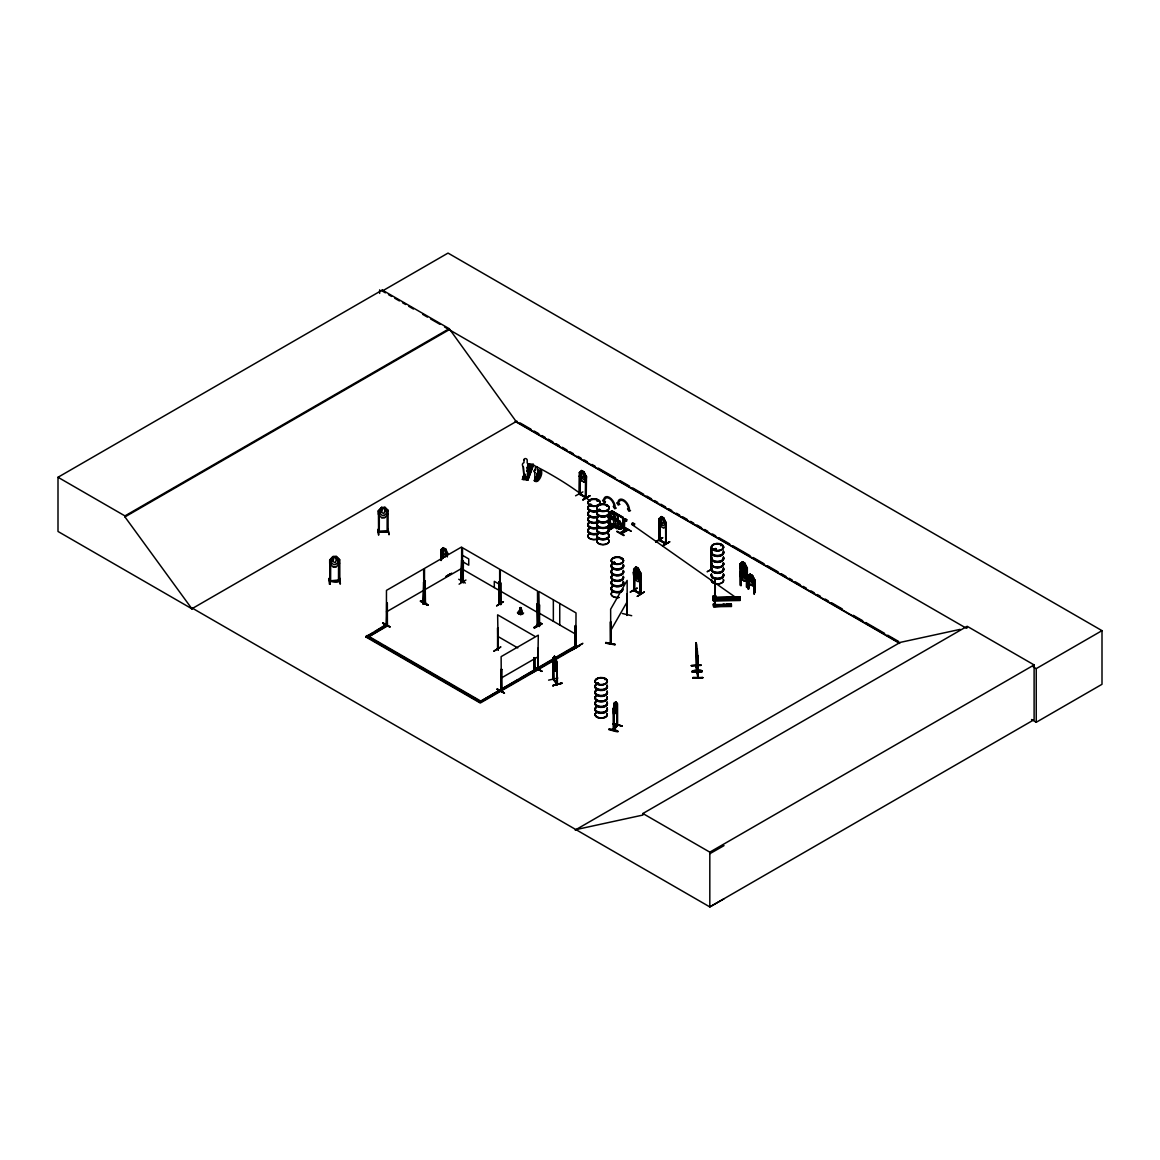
<?xml version="1.0" encoding="UTF-8"?>
<svg xmlns="http://www.w3.org/2000/svg" width="1160" height="1160" viewBox="0 0 1160 1160"><rect width="100%" height="100%" fill="white"/><g stroke="black" fill="none" stroke-linecap="round" stroke-linejoin="round"><path stroke-width="1.5" d="M714.821 595.979L714.763 605.534L714.647 603.91M715.299 586.946L715.053 598.995L715.299 586.104M713.545 603.823L713.603 606.564L731.394 605.81L731.423 606.535L713.588 606.187M714.705 604.273L714.705 592.615L715.053 598.995M714.676 595.471L714.821 594.746M714.937 583.277L715.198 578.941L715.256 580.304M713.501 598.212C714.328 595.457 711.515 596.515 715.183 597.096L715.256 581.145M714.342 597.038L715.212 596.776L714.807 595.471M713.269 596.399L715.923 596.066L713.212 596.11M520.39 610.377C519.549 601.779 525.219 617.135 519.057 613.379L520.332 607.579L521.029 610.436M553.885 658.329L553.218 657.938L553.566 679.876L553.465 658.14M696.159 646.12L696.362 643.814M697.087 652.399L697.29 650.093L697.189 659.126M714.763 598.893L714.777 597.501M586.423 497.872L585.524 497.741L585.466 475.977L586.467 476.47L586.206 498.118L586.221 476.6L583.915 471.932L581.551 470.568L579.637 472.526M634.65 569.197L634.476 590.832L633.708 590.397M634.012 575.984L633.809 590.498L633.679 568.878L635.999 566.82L638.246 568.298L639.392 572.3L639.392 574.852L637.884 575.998L636.361 575.128L634.824 572.213L635.97 566.979L638.333 568.255L640.61 572.982L640.668 594.413L633.766 590.454L640.842 594.225L640.842 572.764L640.001 572.373M740.892 585.713L740.805 564.137M746.59 567.298L746.46 587.134M696.014 645.192L696.261 642.654L697.029 672.582L696.768 649.832M696.928 651.456L697.189 648.918L698.146 677.6L697.32 672.017M527.148 477.717L527.858 467.335A3.292 2.624 20.7 0 0 527.191 463.028L527.191 460.128A1.638 1.305 20.7 0 0 525.596 458.591A1.638 1.305 20.7 0 0 523.986 459.737L523.943 459.853M537.428 479.733L537.892 472.801A2.189 1.754 20.7 0 0 537.457 469.93L537.138 467.335M696.827 670.538L695.957 664.868L697.174 671.307M696.478 666.144L695.957 644.163M697.754 677.541L696.682 649.339M695.942 665.738L697.203 671.19M330.701 560.091L329.802 560.149M553.218 679.398L557.032 684.545L557.032 662.49L557.438 684.487L556.64 683.226M737.165 597.168L739.877 596.849L740.022 600.155L713.327 600.445L713.212 597.501L739.877 597.125L739.921 598.212M713.327 600.532L713.501 595.863M715.343 604.476L713.53 605.274L713.53 603.606L715.328 603.591L715.415 606.419L715.415 605.332M731.322 604.78L713.516 604.867L731.337 604.984L731.308 604.099L729.51 604.316M731.308 604.418L713.501 604.606M713.53 604.505L713.617 606.433L731.394 605.81M714.966 597.588L739.877 596.849M731.003 597.995L739.906 597.675L713.197 597.995M740.008 599.604L713.313 599.923L713.342 600.894L740.036 600.503L740.008 599.415M519.752 613.712L520.26 607.811L519.057 613.379M608.913 522.116L609.348 514.924L609.377 515.779M608.739 522.377L608.42 514.764L609.348 514.924M609.101 523.029C608.725 521.623 610.377 523.407 608.347 522.043M622.746 517.664L622.369 517.969M622.673 525.03L622.876 517.984L622.63 524.378M623.036 517.722L623.109 525.553L623.399 518.071M610.334 517.867L609.841 519.274C607.419 517.954 610.116 519.651 610.334 517.867L609.362 517.534L610.131 518.883M609.29 518.781L609.841 529.279L609.362 517.534M623.34 521.362L624.167 520.448M614.974 644.844L605.592 643.118L615.119 644.221M615.104 644.597L605.752 642.423M529.554 469.8L528.554 470.858L527.438 469.858M529.583 470.351L528.742 469.379L527.438 470.09M539.066 474.571L537.79 474.454M696.464 649.484L696.159 647.628M697.377 655.748L697.087 653.892M525.291 476.049L525.538 477.34M524.958 477.253C526.408 474.469 524.683 478.804 525.147 476.47M536.05 478.804L536.413 479.298M608.753 729.51C614.205 727.45 626.704 735.484 608.783 729.437M608.942 729.19L617.99 731.409M608.42 515.577C609.711 510.197 607.782 534.716 609.145 515.707M622.369 517.331L623.428 518.056M623.109 525.553L622.717 524.276M623.036 524.871L620.499 522.957M554.828 657.314L555.263 663.607L554.929 657.299M729.915 598.502C726.639 598.154 728.596 599.792 730.046 598.183M610.726 642.886L610.276 643.713L610.58 621.702L610.769 643.684M610.726 643.669L610.639 609.217L627.139 580.406L627.212 614.974C625.747 616.062 628.198 612.248 626.545 604.215M520.332 607.579L519.491 611.972L520.347 611.784M695.87 644.264L696.261 642.654L696.609 648.904M696.885 653.268L696.565 654.66M697.784 659.446L697.392 661.055L697.087 659.083M696.319 643.611L696.435 666.144M589.875 504.788L590.687 504.209M591.499 504.527C589.294 504.673 592.455 505.006 590.15 504.411M597.24 500.975L598.082 500.598L597.24 500.671M597.487 500.453L598.226 500.902L597.443 501.091M598.777 509.936L599.589 509.341L598.908 510.212M607.144 505.963L606.346 505.789M614.466 563.035L613.567 562.44L614.8 562.397M620.629 558.598L621.252 558.975M597.11 683.689L597.937 682.95M598.603 683.805L598.531 683.428M604.94 679.629L605.274 679.601M713.255 549.332L714.879 549.072M713.385 549.057L715.14 549.477L713.356 549.376M720.548 545.36L721.621 545.36L720.824 545.635M720.664 545.417L721.158 544.924M617.149 706.991C609.449 731.989 616.351 684.385 613.93 710.471L614.771 711.37C618.788 710.123 613.741 698.494 617.54 703.772L617.598 725.304M617.265 725.101L613.292 730.264L613.277 708.789L614.64 703.699M553.755 658.808L554.48 656.183L557.032 663.114M553.755 661.91L554.277 659.329L555.698 661.127L556.336 665.318L555.48 668.769L553.755 664.462M557.815 678.049L548.593 680.151M520.245 607.651L518.752 612.886M427.677 605.23L420.326 600.996L427.446 605.332C426.764 601.533 412.423 597.327 428.025 604.94M633.215 523.798C633.65 520.434 629.851 525.668 632.678 524.566M582.335 471.554L581.595 475.527L583.103 477.702L583.871 475.339L582.422 471.511M662.099 517.592L661.36 521.565L662.867 523.755L663.636 521.391L662.172 517.548M743.255 562.687L742.516 566.66L744.024 568.85L744.792 566.486L743.183 562.73M743.255 570.705L742.516 574.678L744.024 576.868L744.792 574.49L743.183 570.749M750.868 575.099L750.129 579.072L751.636 581.261L752.405 578.884L750.795 575.142M443.25 551.145L444.077 548.622L445.556 552.45M334.094 557.104L333.05 561.541L335.168 562.788L336.269 559.932L335.168 557.076L334.094 557.047M613.234 708.818L614.046 708.412L614.104 729.945L613.336 729.538L616.83 725.116M613.292 730.264L613.379 729.48M616.83 724.899L617.323 724.884M523.32 466.769L523.943 477.311L523.32 466.769A3.292 2.624 20.7 0 1 523.986 462.623L523.986 459.737M522.768 477.644L523.348 476.122L523.726 477.282L527.785 477.804L528.163 476.731L528.163 478.123L522.768 477.644L522.768 479.051L525.045 474.397M524.712 474.208L522.464 479.385L524.291 474.31M522.508 479.37L524.654 474.048M528.438 463.724L527.872 465.247L532.687 465.856L533.266 464.334L528.191 464.304M526.901 470.974L529.699 464.507M525.147 476.151L525.364 477.514M527.118 471.177L528.496 467.828M525.291 477.123L525.596 476.412L524.885 477.398M525.915 476.818C521.725 475.339 527.046 482.879 525.958 476.688M526.698 479.703L530.801 468.132M526.596 479.689L532.324 464.478M531.323 468.19L526.959 479.921L531.439 468.176M527.582 478.253L527.278 479.964L532.367 466.566M527.582 479.79L533.266 464.334M533.005 464.899L527.887 480.037L533.643 464.957L528.438 464L529.424 464.29M535.282 469.742L535.311 469.67A2.189 1.754 20.7 0 0 534.876 472.424L534.847 472.512A2.189 1.754 20.7 0 1 535.282 469.742L535.354 467.509L536.891 467.233M537.428 470.017L537.457 469.93A2.189 1.754 20.7 0 1 537.863 472.888M537.907 471.598L541.111 472.004L537.907 471.598L538.284 470.394C546.099 467.886 538.675 485.677 534.499 480.718C536.63 481.835 540.371 469.887 538.284 470.685M540.908 471.003L537.457 480.805L534.745 480.472L534.876 472.424M534.948 480.907L539.125 470.916M535.847 479.298L536.5 479.007M537.486 479.471L541.125 471.149M638.29 581.537C633.346 581.595 631.098 563.716 635.926 577.071L638.362 578.39L640.697 576.332L638.29 571.329L635.926 569.966L634.824 575.316L636.361 578.231L637.884 579.101L639.392 577.955L639.392 575.404L638.246 571.401L635.854 570.01M661.432 516.678L660.199 521.957L661.736 524.871L663.259 525.755L664.767 524.596L663.752 517.94L661.389 516.577L658.981 518.679L660.025 518.94L659.866 540.589L660.025 522.522M443.323 557.786L443.279 547.65L442.09 553.044L443.642 555.945L445.179 556.814L446.701 555.654L445.672 548.999L443.207 547.694L440.858 549.767L441.075 560.526M609.696 529.25L610.087 518.187L609.362 518.433M624.254 520.985C625.472 521.536 622.354 519.042 624.109 521.797L624.892 521.362M582.871 491.898L575.577 495.798M630.272 592.223L637.246 588.192M662.635 537.95L655.675 541.938M465.943 580.029L459.084 584.19M496.625 605.984L503.425 601.678M493.913 651.282L500.859 646.903M534.803 627.777C557.481 615.583 519.057 636.072 540.966 623.21M339.604 563.195L336.313 566.718L332.978 566.82L329.687 563.47L329.687 560.062L332.978 556.553L331.412 562.658L333.587 564.601L335.733 564.529L337.864 562.44L336.313 556.438L339.604 559.801M384.961 507.34L381.625 507.384L380.06 513.488L382.235 515.446L384.38 515.374L386.512 513.271L384.961 507.34L388.252 510.632M462.797 581.348L463.202 582.683L462.884 581.348M498.945 602.577L499.568 602.924M500.264 603.214L501.048 603.664L498.974 603.33L499.278 581.769L499.742 603.78L499.075 603.432M500.482 603.258L500.743 604.592L500.337 582.581L500.003 604.172L500.337 569.546L537.515 591.005L537.587 625.544L536.558 625.24L537.341 625.689L536.877 603.678M497.423 648.745L498.104 649.092M497.553 648.512L498.322 649.658M537.341 624.907L537.124 624.863M539.472 604.853L539.255 626.501L539.472 604.853L538.602 604.621L539.096 625.675M534.876 670.045L533.962 669.856M534.557 658.082L534.586 670.987L533.846 670.567L534.89 670.799L534.803 657.952M539.559 626.313L538.849 591.44L576.012 612.9L575.853 647.585L575.055 647.178L575.375 646.265L576.085 647.454L575.302 647.005M576.085 646.671L575.055 646.395M576.1 647.41L575.07 647.149M329.947 583.857L329.425 578.173M329.368 578.202L330.005 584.292M329.339 578.55L329.933 584.19M329.454 584.292L328.933 578.579M377.986 529.38L378.653 535.137L378.087 529.453M714.966 582.566L714.952 585.51M579.333 494.16L579.637 476.108M580.232 493.507L579.565 493.159L580 494.537L580.275 476.47M580.101 493.971L586.554 497.945M659.097 540.212L659.402 518.578M634.476 590.832L634.65 576.346M710.921 551.942L710.848 548.535L710.949 570.154L711.341 569.154M710.978 570.14L711.82 570.212L711.124 569.893M626.864 593.934L626.835 615.452M631.707 615.699L622.34 613.495M386.715 603.562L386.642 625.066L387.164 624.471M423.052 602.939L423.951 602.736M422.95 603.823L423.98 603.548L423.647 581.957L422.95 603.823L423.849 603.62M425.445 602.721L425.14 581.087L425.067 602.518M461.448 581.174L461.68 559.99L461.23 582.001L461.897 581.653M501.743 690.852L501.512 669.175L500.801 691.041L501.816 690.171M610.639 630.678L627.139 601.866M608.666 515.345L618.657 521.115M723.854 605.563L723.39 604.795M727.885 598.27L729.712 597.965M610.523 518.853L609.913 528.554M624.674 521.391L624.254 531.048M624.109 531.816L623.486 521.434M589.904 504.658L590.687 504.861M591.687 504.832L590.585 505.325M600.242 509.834L599.096 509.776M600.663 510.081L599.067 509.675M613.205 562.643L614.133 562.237M615.946 702.047L614.568 703.728L615.975 701.93L617.149 703.656L617.236 725.696M613.625 708.064L613.712 730.394L613.596 729.046M616.83 725.682L617.236 703.699M614.046 708.412L613.277 708.789M614.669 713.791L615.975 712.139M612.915 724L622.166 725.971L613.103 723.68M613.785 730.292L617.57 725.261M535.847 479.413L536.239 478.688L536.283 479.573M554.48 656.183L553.102 657.952L554.495 656.299M555.799 668.029L556.988 666.434M553.16 679.485L553.16 657.836L553.001 664.419L554.277 669.538L555.611 671.307L556.988 669.523L555.698 671.161M329.701 581.363L339.329 580.971M339.459 559.773L338.56 559.598L338.502 581.29L339.329 580.188M379.407 510.675L378.464 510.733L378.58 532.44C380.886 532.672 376.522 531.425 379.45 531.367M379.349 510.704L379.262 532.425L379.233 531.323L388.194 531.077M623.355 518.259L611.929 510.849L611.726 511.821M610.58 621.702L610.769 642.901M553.204 678.687L553.929 679.064M557.409 684.4L553.436 679.064M445.556 553.958L444.004 554.393L443.25 552.653M329.701 560.12L332.978 556.553L336.313 556.51M381.625 507.384L378.334 510.893L378.349 514.373L381.625 517.664L384.961 517.548L388.136 513.952M381.684 507.471L378.349 510.965L379.363 510.922M613.828 729.524L617.265 724.318M616.772 531.599L623.761 535.601M624.095 535.108L617.091 531.135M386.396 624.08L387.411 623.833L386.773 624.268M387.092 603.055L386.512 624.82M387.397 624.689L387.338 603.186M424.429 602.127L424.864 602.258M461.404 581.943L461.752 581.407M501.83 689.997L500.815 690.186L501.512 689.852M579.304 472.7L581.667 470.626L580.435 475.904L583.495 479.703L585.002 478.543L583.987 471.888L581.624 470.525M586.467 476.47L586.163 480.008L583.944 481.98M633.534 572.068L635.883 570.125M633.606 572.155L635.97 570.082M640.538 579.405L638.217 581.58L640.61 579.478L639.856 572.272L640.596 594.37L640.001 593.282M740.152 567.226L743.473 574.751L745.068 573.635L743.85 575.49L745.126 578.884L743.444 575.737L741.776 576.94L743.053 575.041L740.065 567.211L740.065 563.803L742.472 561.701L744.836 563.064L747.083 567.849L747.083 587.496M740.152 563.876L741.124 564.108L740.254 563.89L742.516 561.817L741.356 567.051L742.893 569.952M747.011 579.202C744.836 584.22 740.457 578.188 740.065 575.229L740.065 571.822L742.472 569.72L744.72 571.198L747.011 575.853M742.429 571.894L744.836 573.272L747.156 571.213M754.696 592.731L754.696 580.203L752.448 575.476L750.012 574.157C745.068 576.737 751.202 583.524 748.736 589.005M754.696 583.553L752.361 585.727L754.768 583.625L754.928 580.072L754.928 592.586M440.93 549.84L443.279 547.65M529.482 470.293L527.771 470.467M538.863 475.02L538.82 474.266M728.001 598.125L729.48 597.864M723.39 604.954L724.652 604.925M387.208 531.12L388.165 532.106L378.464 532.193M388.078 531.309L387.338 531.367M330.817 580.74L338.459 580.275M330.673 559.86L330.614 581.58C327.236 579.579 335.704 584.133 339.561 581.232L339.59 559.729M338.662 580.246L339.43 580.464M744.415 570.836L745.923 569.69L745.923 567.139L744.792 563.136L742.429 561.861M606.752 506.267L606.695 505.499M613.886 563.325L614.901 562.962M533.252 464.595L532.889 464.87A488.505 247.196 -5.5 0 1 590.266 501.163M522.421 479.355L527.96 480.008M526.292 479.834L527.235 479.95M538.747 470.873L535.151 480.82M537.095 481.037L541.502 470.8L537.298 481.212M536.833 481.125L537.457 480.066M520.376 607.869L522.087 613.22M440.858 553.175L443.207 557.902M448.021 553.726L445.672 548.999M441.322 549.651L441.322 560.382M425.14 581.087L425.387 581.232M423.719 602.591L423.255 603.925L423.878 582.102M461.057 581.827L461.926 560.135M462.738 560.672L462.884 582.132M446.063 576.361L450.211 573.924L446.165 576.361M446.455 576.578L451.704 573.127M458.751 579.26L465.377 583.03M387.338 624.66L387.411 624.051M425.212 602.504L424.444 602.953L424.516 568.414L461.68 546.954L461.535 581.45M463.333 582.436L463.13 561.179M499.916 582.132L499.046 581.914M500.801 604.577L500.975 582.943M498.974 603.33L499.278 581.769M496.683 605.65L503.223 601.822M497.553 649.281L497.625 627.865L497.974 649.832M498.104 649.875L498.263 628.227M533.991 627.633L540.98 623.558M541.72 623.732L534.832 627.749M575.172 647.251L575.375 625.588L575.693 647.947L480.269 703.033L365.82 636.941L385.758 624.703L387.107 626.168L368.517 636.898L387.107 625.486M501.743 669.32L500.873 669.538M537.776 670.03L538.298 635.173L501.12 656.633L501.366 690.635M535.122 667.348L536.993 668.856M538.602 669.088L531.294 672.93L538.269 668.493M531.294 672.93L538.602 669.102M536.935 669.683L531.338 672.51M537.776 669.247L538.37 669.697L537.645 669.32M572.503 649.092C602.721 632.084 554.697 659.605 579.812 645.699M538.124 669.494L542.14 671.336L534.731 667.116M192.734 608.376L191.98 608.826L58 531.468L58 477.267L382.278 290.043L449.224 328.686L516.171 421.544L899.464 642.843M382.278 290.043L382.278 291.044L448.036 253.083L1102 630.649L1102 684.298L1036.242 722.26L1031.544 719.534M58 477.267L124.947 515.91L449.224 328.686M724.014 898.826L709.818 906.917L192.647 608.333L191.879 608.768L124.947 516.91L449.224 329.687M191.879 608.768L516.925 421.109M580.275 472.888L579.986 494.493M579.304 475.991L581.551 480.776L579.376 476.006M586.163 480.008L583.915 482.139L581.595 480.704M579.681 493.203L580.101 493.754M386.468 611.842L423.647 590.382M424.516 589.875L461.68 568.414M582.929 499.598L589.933 495.61L582.972 499.67M582.929 500.047L589.947 495.943M365.82 636.941L371.809 633.433M374.912 631.635L385.758 625.385L387.107 626.168M611.958 519.173L609.174 514.75L609.014 512.067L612.045 511.038M609.478 514.141L609.478 513.257L613.292 514.562L614.423 516.997L611.987 516.447L609.551 514.097M609.087 512.024L609.014 514.793L612.045 519.129M614.887 512.851L617.932 517.128L617.86 519.898L617.932 517.128M615.975 520.622L610.305 517.346L614.785 519.665M609.551 517.433L609.682 518.317M611.929 518.012L611.683 518.883L614.916 520.884M612.03 518.346L612.219 516.997L611.683 518.883M616.482 519.549L613.51 520.434C613.002 524.262 616.062 527.829 619.411 529.25C629.372 528.539 608.13 524.885 608.666 521.696L619.846 529.236L619.846 528.51M608.42 522.638L620.092 529.105M610.232 524.639L616.874 528.786M608.347 514.88L620.092 521.942L608.347 515.446M624.834 518.81L626.748 519.695L626.559 521.043L624.834 520.042L624.834 518.81L626.748 519.695M608.405 528.815L612.582 526.393M610.102 527.916L612.944 526.64M608.666 528.96L612.886 526.553M624.834 520.042L626.559 521.043M608.144 529.975L613.77 526.814L608.231 530.323M623.819 519.955L624.602 520.405L623.63 520.072M608.144 530.308L613.756 526.785M608.522 530.54L614.089 527.278M623.63 520.971L624.892 521.13M616.482 527.481L613.51 523.16M622.354 525.538L619.411 521.159M621.89 526.19L618.077 523.131L616.946 523.334L619.382 526.51L621.89 527.075L621.963 526.147M619.454 529.105L622.354 528.134M619.861 532.976L627.212 528.844L620.237 532.875M627.154 529.091L620.179 533.107M621.02 533.31L628.038 529.351L621.049 533.339M621.398 533.875L628.357 529.815M661.316 516.62L663.708 517.998L666 522.725L666.058 544.156L659.155 540.183L659.068 518.636M659.141 522.043L661.316 526.828L663.752 528.148L666.072 526.089L665.927 522.711L663.636 518.041M665.593 522.159L665.71 543.634M666.231 522.522L665.245 522.319M523.58 612.929C522.304 616.743 513.198 612.451 520.376 611.015M659.996 539.559L659.083 539.356L659.866 539.806M655.719 542.082L662.693 537.602L655.719 541.633M659.866 540.024L666.058 543.373M665.985 543.329L665.39 543.039M665.521 543.01L659.46 540.009M662.693 545.649L669.697 541.662L662.737 545.722M662.693 546.099L669.712 541.995M637.478 568.298L638.261 571.648L637.478 574.011L635.97 570.328L636.724 567.849L637.55 568.255M633.606 572.329L636.042 576.97L638.333 578.289M634.259 590.788L633.708 589.613L634.476 590.048M711.82 548.839L710.848 548.651L711.587 548.926L711.645 570.488L710.978 569.357M639.899 593.413L640.813 593.384M640.581 593.63L634.476 590.28L640.146 593.267M501.12 678.107L538.298 656.633M365.82 636.274L480.269 702.365L575.693 647.28L574.33 646.497L478.921 702.25L480.269 700.799L367.169 635.433L367.169 636.173M480.486 701.351L518.027 679.673M521.159 677.861L532.106 671.538M535.238 669.74L554.001 658.909M557.134 657.096L574.33 647.164L575.693 647.947M710.949 569.299L711.82 569.429M711.689 569.111L707.513 571.532M711.645 569.429L707.15 571.721M740.065 563.803L740.254 585.351M747.083 567.835L746.402 567.414L747.33 567.689L747.33 587.366M744.72 571.198L742.4 569.763L741.356 575.07L744.415 578.854L745.923 577.695L744.792 571.155L747.083 575.867M750.041 574.258L752.448 575.476L754.928 580.072M748.736 576.491L747.751 576.288L750.114 574.214L748.968 579.449L752.028 583.248L753.536 582.088L752.405 575.534M744.72 581.232L742.429 579.913M747.678 579.623L750.012 584.365L752.448 585.684L750.085 584.321M696.391 666.217L696.421 664.97M575.186 830.067L900.232 642.393L960.117 629.372M575.94 829.617L642.886 815.059L642.886 813.508L967.164 626.284L1034.111 664.926L1034.111 719.693L709.818 906.917L709.818 852.151L1034.111 664.926M967.164 627.836L966.41 628.285L444.555 326.989M1033.139 666.812L1036.242 668.61L1102 630.649M709.818 853.716L724.014 845.626M597.24 500.815L598.125 500.598M714.69 549.347L713.443 549.507M697.363 672.568L697.392 671.263M537.936 669.566L538.051 648.077M501.512 690.635L501.512 669.175M613.582 520.521L616.554 519.506M537.631 474.715L538.718 474.933M724.405 605.361L723.521 605.303M554.306 659.446L553.102 661.055M554.48 666.391L553.059 661.273L555.814 668.145M556.887 666.217L555.611 661.098M555.611 671.307L554.306 669.479M556.684 683.428L553.929 679.296M597.777 682.82L597.429 683.602M624.254 521.725L624.602 520.405M539.154 470.916L538.284 470.583M523.407 479.5L524.088 479.544M535.818 467.103L536.63 467.117M631.141 531.323L624.167 527.278M585.887 496.784L586.076 498.06L579.391 494.131L579.304 472.584M659.446 539.255L659.764 540.589M665.521 542.793L665.956 544.171L659.518 540.053M634.071 589.512L634.259 590.005M640.146 593.833L640.218 572.402M387.31 531.86L388.194 531.86M339.503 581.276L339.445 559.57L336.255 556.524L333.021 556.64M420.427 601.329L428.069 605.027M534.803 667.464L541.792 671.423M599.488 509.399L600.155 509.704M536.804 625.095L537.471 625.443M537.225 625.646L537.022 624.355M534.514 670.929L534.311 669.639M696.464 644.641L696.421 652.253L696.014 647.744M695.855 647.57L696.464 654.791L695.855 644.163L696.087 645.612M697.377 650.905L697.537 655.168M697.682 656.111L697.595 655.269M711.196 569.937L711.196 548.477M698.132 656.082L697.697 677.571M701.046 664.955L691.172 665.579L701.046 665.39M691.215 665.767L701.032 665.245M692.187 672.191C690.939 670.016 702.67 668.334 702.003 671.698L692.1 671.567L702.003 671.538M692.1 671.161L701.916 670.697M692.1 671.567L702.003 671.698M692.143 671.799L702.003 671.249M693.115 678.165L702.931 677.628L693.115 678.179L693.057 677.425L702.931 677.672M693.071 677.846L702.916 677.6M387.121 532.092L387.164 510.414L388.136 510.661L387.193 510.704M384.961 517.548L381.625 517.664M378.58 531.657L387.107 531.338M387.918 528.67L389.035 534.789L387.991 528.713M339.822 578.274L340.387 583.944M329.933 580.798L338.676 580.508M714.98 579.637L714.893 605.534M715.256 581.537L715.053 580.304M713.588 596.762L713.255 595.863M727.538 597.298L730.249 596.979L730.365 600.111L715.082 599.952M732.656 597.226L735.367 596.907L735.484 599.749M714.98 597.965L739.906 597.864M714.995 598.226L727.45 598.038M715.01 598.531L727.465 598.4M731.017 598.299L738.137 598.241M713.327 598.734L716.053 598.923M731.104 599.735L740.022 600.155M713.327 600.343L740.022 599.966M723.086 604.404L724.884 604.186L724.971 606.086M726.493 604.36L728.306 604.142L728.378 606.042M713.603 605.361L731.308 604.375M713.588 605.592L715.415 605.476M520.608 614.655L517.404 612.857M388.063 531.062L388.092 531.875M556.988 683.907L556.684 683.197M597.937 683.095L597.69 683.95M329.861 581.566L329.802 559.889M527.872 465.537L532.687 465.856M526.901 467.799L531.729 468.684L526.901 468.075M527.988 469.365C537.095 470.887 523.812 468.785 529.424 469.887M527.423 470.887L530.627 471.569L527.423 471.163M537.645 472.105L540.865 472.685L537.645 472.279M537.254 473.12L540.473 473.7L537.254 473.309M536.921 474.019L540.125 474.614L536.921 474.208M535.615 479.007L536.63 479.036L536.601 480.704L535.644 480.486L535.644 478.921M535.311 479.385L537.457 479.646M534.745 479.718L535.122 480.805M609.087 512.154L614.205 513.793L615.946 518.303L614.205 519.057L609.087 514.793M557.032 684.501L557.032 662.49M614.307 562.324L615.09 562.788M697.754 676.773L697.029 672.032M615.525 703.047L615.003 709.311L615.104 703.612M612.944 723.884L622.166 725.986M339.3 577.839L339.923 583.886M499.655 603.78L499.67 569.226L462.507 547.766L462.536 582.335M575.404 647.005L575.375 625.588M534.282 670.451L534.165 657.589M521.231 611.871L522.246 612.712M441.554 550.188L441.713 559.105M754.072 579.84L754.058 594.152M447.18 553.073L447.31 556.93M461.999 580.768L460.984 581.87M425.459 602.083L424.763 603.055L424.763 581.595M500.511 647.106L493.971 650.934M423.878 603.562L423.647 568.922L386.468 590.382L386.396 624.921M498.263 649.687L497.625 614.829L534.803 636.289M382.278 291.044L385.396 292.842M388.513 294.64L391.63 296.438M394.733 298.236L399.402 300.933M402.52 302.731L405.637 304.529M408.755 306.327L413.424 309.024M422.762 314.418L427.431 317.115M430.548 318.913L439.887 324.293M520.057 422.907L531.005 429.229M534.136 431.041L538.835 433.753M541.952 435.551L545.084 437.363M548.216 439.161L552.914 441.873M556.046 443.685L559.163 445.498M562.296 447.296L566.993 450.007M570.125 451.82L573.243 453.618M577.941 456.329L581.073 458.142M584.205 459.94L587.322 461.752M592.02 464.464L595.152 466.262M598.284 468.075L615.496 478.007M620.179 480.718L629.576 486.141M632.693 487.939L643.655 494.262M646.773 496.074L651.471 498.786M654.602 500.584L657.735 502.396M660.866 504.209L665.55 506.905M668.682 508.718L671.814 510.53M676.497 513.227L679.629 515.04M682.761 516.852L687.46 519.564M690.591 521.362L693.709 523.174M696.841 524.972L701.539 527.684M704.671 529.496L707.788 531.294M712.486 534.006L715.618 535.818M718.75 537.616L729.698 543.938M732.83 545.751L750.041 555.683M753.159 557.496L764.121 563.818M767.238 565.616L778.201 571.952M781.318 573.75L786.016 576.462M789.148 578.274L792.28 580.072M795.412 581.885L800.095 584.596M803.228 586.394L806.36 588.207M811.043 590.918L814.175 592.716M817.307 594.529L820.439 596.327M825.137 599.038L828.255 600.851M831.386 602.649L842.334 608.986M853.296 615.308L862.678 620.716M865.809 622.529L884.587 633.36M887.705 635.173L898.666 641.495M515.141 421.399L899.696 643.423M585.481 476.267L586.308 476.629L583.987 471.888M611.929 510.849L623.428 517.49M611.683 510.995L623.109 517.592M623.079 518.259L611.987 511.966M608.42 514.678L620.092 521.217M620.252 523.102L623.079 524.856M622.369 524.479L623.399 525.378L620.499 523.682M611.929 518.737L614.785 520.39M609.551 518.317L610.624 518.824M624.109 527.061L631.083 531.077M608.347 522.595L619.846 529.236M636.927 588.091L630.344 591.89M462.55 555.35L468.741 558.932L468.741 565.196L462.55 561.614M499.148 584.118L494.305 581.334L494.305 587.583M538.849 612.915L576.012 634.375M500.337 591.005L537.515 612.465M462.507 569.226L499.67 590.687M497.625 636.289L517.766 647.918M368.72 637.058L381.118 644.221M384.207 646.004L455.488 687.155M458.577 688.938L480.269 701.466M642.886 813.508L709.818 852.151M633.172 525.364L634.447 525.234L634.621 523.551L633.172 525.364L735.367 597.197M553.523 679.905L553.523 657.865M533.919 670.596L533.933 657.72M384.917 507.427L388.136 510.661M556.655 662.346L557.076 663.041L555.814 657.938L556.336 664.767L555.48 665.666L553.755 661.36M617.163 526.538L615.409 523.784L615.409 522.029L617.163 521.275L622.354 525.495L622.354 528.264M585.524 497.741L585.829 481.473M740.152 575.186L742.472 579.928M633.606 575.433L635.854 580.217M534.049 627.56L541.314 623.79L540.923 623.137M520.724 607.622L521.928 612.219M609.362 515.025L609.058 515.823M520.651 607.854L521.507 613.625M336.313 566.718L333.021 566.674M737.165 596.892L737.296 599.735M732.656 596.951L732.772 599.792M731.308 604.099L731.394 606.187L713.617 606.796M729.51 604.128L729.582 606.027M727.538 597.023L727.668 599.865M726.493 604.172L726.58 606.071M723.086 604.215L723.159 606.115M715.183 597.096L715.256 598.995M713.226 597.443L713.327 599.851M714.879 592.557L714.879 593.064M713.226 598.546L713.197 597.501M714.749 592.789L714.893 593.63M520.521 607.884L520.651 613.799M714.908 596.37L714.836 597.11M715.154 585.495L715.14 583.9M1036.242 668.61L1036.242 722.26M754.305 583.277L754.305 594.007M748.374 576.274L748.49 589.149M748.113 576.128L748.113 588.642M747.751 576.172L747.866 588.787M746.692 567.327L746.692 587.003M741.124 567.689L741.124 571.271M741.124 576.636L741.124 585.568M740.5 563.745L740.5 585.205M716.039 598.69L716.053 600.314L715.923 596.066M698.044 655.574L698.044 677.034M625.023 518.708L625.023 519.941M619.846 521.362L619.846 522.087M610.493 517.229L610.493 516.011L610.305 517.346M559.743 603.505L559.743 624.979M553.349 599.822L553.349 621.282M538.095 480.008L538.095 479.08L537.848 479.79M535.137 479.442L534.89 478.674L534.745 480.472M527.205 478.21L527.205 479.326L523.145 478.819L523.348 476.122M463.376 561.034L463.202 582.683M445.599 549.042L445.599 556.495M441.946 553.596L441.946 558.961M440.93 549.724L440.93 553.189M388.092 510.414L388.107 532.063M379.653 289.84L379.653 293.393M124.947 515.91L124.947 516.91M607.216 691.635A6.235 3.596 0 0 1 600.372 696.13A6.235 3.596 0 0 1 595.79 690.765M607.13 691.998A6.148 3.553 0 0 1 600.387 696.435A6.148 3.553 0 0 1 595.863 691.142M607.318 697.523A6.119 3.538 0 0 1 599.604 700.945A6.119 3.538 0 0 1 595.892 695.753M607.144 696.74A6.162 3.553 0 0 1 600.387 701.191A6.162 3.553 0 0 1 595.863 695.884M607.216 685.72A6.235 3.596 0 0 1 600.372 690.214A6.235 3.596 0 0 1 595.79 684.85M607.13 690.997A6.148 3.553 0 0 1 600.387 695.434A6.148 3.553 0 0 1 595.863 690.142M607.13 686.067A6.148 3.553 0 0 1 600.387 690.504A6.148 3.553 0 0 1 595.863 685.212M607.216 691.331A6.235 3.596 0 0 1 600.372 695.826A6.235 3.596 0 0 1 595.79 690.461M607.216 685.415A6.235 3.596 0 0 1 600.372 689.91A6.235 3.596 0 0 1 595.79 684.545M607.115 685.082A6.134 3.538 0 0 1 600.387 689.504A6.134 3.538 0 0 1 595.877 684.226M607.216 708.514A6.235 3.596 0 0 1 600.372 713.009A6.235 3.596 0 0 1 595.79 707.643M607.101 697A6.119 3.538 0 0 1 600.387 701.423A6.119 3.538 0 0 1 595.892 696.145M607.13 708.876A6.148 3.553 0 0 1 600.387 713.313A6.148 3.553 0 0 1 595.863 708.02M607.318 714.4A6.119 3.538 0 0 1 599.604 717.822A6.119 3.538 0 0 1 595.892 712.632A6.119 3.538 0 0 0 600.387 717.924A6.119 3.538 0 0 0 607.101 713.501M607.318 698.407A6.119 3.538 0 0 1 599.604 701.814A6.119 3.538 0 0 1 595.892 696.638M607.144 713.835A6.162 3.553 0 0 1 600.387 718.272A6.162 3.553 0 0 1 595.863 712.979M607.216 702.597A6.235 3.596 0 0 1 600.372 707.092A6.235 3.596 0 0 1 595.79 701.727M607.13 707.875A6.148 3.553 0 0 1 600.387 712.312A6.148 3.553 0 0 1 595.863 707.02M607.13 702.946A6.148 3.553 0 0 1 600.387 707.383A6.148 3.553 0 0 1 595.863 702.09M607.216 708.209A6.235 3.596 0 0 1 600.372 712.704A6.235 3.596 0 0 1 595.79 707.339M607.216 702.293A6.235 3.596 0 0 1 600.372 706.788A6.235 3.596 0 0 1 595.79 701.423M607.115 701.96A6.134 3.538 0 0 1 600.387 706.382A6.134 3.538 0 0 1 595.877 701.104M723.419 562.673A6.162 3.553 0 0 1 717.475 567.153A6.162 3.553 0 0 1 711.515 562.673M723.492 551.624A6.235 3.596 0 0 1 717.475 556.162A6.235 3.596 0 0 1 711.442 551.624M713.066 550.014A6.235 3.596 0 0 1 715.851 549.086M723.405 551.986A6.148 3.553 0 0 1 717.475 556.452A6.148 3.553 0 0 1 711.529 551.986M713.125 550.391A6.148 3.553 0 0 1 715.879 549.477M723.492 551.319A6.235 3.596 0 0 1 717.475 555.858A6.235 3.596 0 0 1 711.442 551.319M713.066 549.71A6.235 3.596 0 0 1 715.851 548.782M723.405 551A6.148 3.553 0 0 1 717.475 555.466A6.148 3.553 0 0 1 711.529 551M713.125 549.405A6.148 3.553 0 0 1 715.879 548.477M723.405 557.902A6.148 3.553 0 0 1 717.475 562.383A6.148 3.553 0 0 1 711.529 557.902M723.492 557.554A6.235 3.596 0 0 1 717.475 562.078A6.235 3.596 0 0 1 711.442 557.554M723.492 557.25A6.235 3.596 0 0 1 717.475 561.774A6.235 3.596 0 0 1 711.442 557.25M723.405 556.916A6.148 3.553 0 0 1 717.475 561.382A6.148 3.553 0 0 1 711.529 556.916M723.405 562.875A6.148 3.553 0 0 1 717.475 567.341A6.148 3.553 0 0 1 711.529 562.875M723.376 563.412A6.104 3.524 0 0 1 717.475 567.863A6.104 3.524 0 0 1 711.573 563.412M723.39 579.405A6.134 3.538 0 0 1 717.475 583.871A6.134 3.538 0 0 1 711.544 579.405M723.419 563.122A6.162 3.553 0 0 1 717.475 567.588A6.162 3.553 0 0 1 711.515 563.122M723.39 568.864A6.134 3.538 0 0 1 717.475 573.33A6.134 3.538 0 0 1 711.544 568.864M723.405 567.878A6.148 3.553 0 0 1 717.475 572.344A6.148 3.553 0 0 1 711.529 567.878M723.405 574.78A6.148 3.553 0 0 1 717.475 579.26A6.148 3.553 0 0 1 711.529 574.78M723.492 574.432A6.235 3.596 0 0 1 717.475 578.956A6.235 3.596 0 0 1 711.442 574.432M723.492 574.127A6.235 3.596 0 0 1 717.475 578.651A6.235 3.596 0 0 1 711.442 574.127M723.405 573.794A6.148 3.553 0 0 1 717.475 578.26A6.148 3.553 0 0 1 711.529 573.794M723.492 568.501A6.235 3.596 0 0 1 717.475 573.04A6.235 3.596 0 0 1 711.442 568.501M723.492 568.197A6.235 3.596 0 0 1 717.475 572.736A6.235 3.596 0 0 1 711.442 568.197M723.419 579.55A6.162 3.553 0 0 1 717.475 584.031A6.162 3.553 0 0 1 711.515 579.55M623.413 571.01A6.235 3.596 0 0 1 616.583 575.505A6.235 3.596 0 0 1 611.987 570.14M623.326 571.372A6.148 3.553 0 0 1 616.583 575.809A6.148 3.553 0 0 1 612.059 570.502M623.514 576.911A6.119 3.538 0 0 1 615.8 580.333A6.119 3.538 0 0 1 612.088 575.157M623.312 576.317A6.134 3.538 0 0 1 616.583 580.74A6.134 3.538 0 0 1 612.074 575.462M623.34 576.578A6.162 3.553 0 0 1 616.583 581.015A6.162 3.553 0 0 1 612.059 575.722M623.413 565.094A6.235 3.596 0 0 1 616.583 569.589A6.235 3.596 0 0 1 611.987 564.224M623.312 570.372A6.134 3.538 0 0 1 616.583 574.809A6.134 3.538 0 0 1 612.074 569.516M623.326 565.442A6.148 3.553 0 0 1 616.583 569.879A6.148 3.553 0 0 1 612.059 564.587M623.413 570.705A6.235 3.596 0 0 1 616.583 575.201A6.235 3.596 0 0 1 611.987 569.836M623.413 564.789A6.235 3.596 0 0 1 616.583 569.284A6.235 3.596 0 0 1 611.987 563.919M623.326 564.456A6.148 3.553 0 0 1 616.583 568.893A6.148 3.553 0 0 1 612.059 563.601M621.803 591.368A6.235 3.596 0 0 1 613.596 591.673A6.235 3.596 0 0 1 611.987 587.018M621.731 591.673A6.134 3.538 0 0 1 613.654 591.977A6.134 3.538 0 0 1 612.074 587.395M618.99 597.356A6.162 3.553 0 0 1 612.509 596.08A6.162 3.553 0 0 1 612.059 592.136M623.514 577.796A6.119 3.538 0 0 1 615.8 581.218A6.119 3.538 0 0 1 612.088 576.027M618.99 597.559A6.162 3.553 0 0 1 612.509 596.284A6.162 3.553 0 0 1 612.059 592.339M623.413 581.972A6.235 3.596 0 0 1 616.583 586.467A6.235 3.596 0 0 1 611.987 581.102M623.312 589.091A6.134 3.538 0 0 1 615.047 591.44A6.134 3.538 0 0 1 612.074 586.394M623.326 582.32A6.148 3.553 0 0 1 616.583 586.757A6.148 3.553 0 0 1 612.059 581.464M622.789 590.309A6.235 3.596 0 0 1 614.278 591.629A6.235 3.596 0 0 1 611.987 586.713M623.413 581.667A6.235 3.596 0 0 1 616.583 586.163A6.235 3.596 0 0 1 611.987 580.798M623.326 581.334A6.148 3.553 0 0 1 616.583 585.771A6.148 3.553 0 0 1 612.059 580.478M608.391 517.288A6.235 3.596 0 0 1 602.997 522.682A6.235 3.596 0 0 1 597.603 517.288M608.318 517.65A6.148 3.553 0 0 1 602.997 522.986A6.148 3.553 0 0 1 597.675 517.65M608.304 522.29A6.119 3.538 0 0 1 602.997 527.597A6.119 3.538 0 0 1 597.69 522.29M608.318 522.682A6.148 3.553 0 0 1 602.997 528.003A6.148 3.553 0 0 1 597.675 522.682M608.391 511.372A6.235 3.596 0 0 1 602.997 516.765A6.235 3.596 0 0 1 597.603 511.372M608.318 516.664A6.148 3.553 0 0 1 602.997 521.986A6.148 3.553 0 0 1 597.675 516.664M608.304 511.734A6.134 3.538 0 0 1 602.997 517.055A6.134 3.538 0 0 1 597.675 511.734M608.391 516.983A6.235 3.596 0 0 1 602.997 522.377A6.235 3.596 0 0 1 597.603 516.983M608.391 511.067A6.235 3.596 0 0 1 602.997 516.461A6.235 3.596 0 0 1 597.603 511.067M608.304 510.748A6.134 3.538 0 0 1 602.997 516.055A6.134 3.538 0 0 1 597.675 510.748M608.391 534.165A6.235 3.596 0 0 1 602.997 539.559A6.235 3.596 0 0 1 597.603 534.165M608.304 534.542A6.134 3.538 0 0 1 602.997 539.85A6.134 3.538 0 0 1 597.675 534.542M608.304 539.154A6.134 3.538 0 0 1 602.997 544.475A6.134 3.538 0 0 1 597.675 539.154M608.304 523.174A6.119 3.538 0 0 1 602.997 528.481A6.119 3.538 0 0 1 597.69 523.174M608.318 539.472A6.148 3.553 0 0 1 602.997 544.794A6.148 3.553 0 0 1 597.675 539.472M608.333 522.841A6.162 3.553 0 0 1 602.997 528.177A6.162 3.553 0 0 1 597.661 522.841M608.391 528.25A6.235 3.596 0 0 1 602.997 533.643A6.235 3.596 0 0 1 597.603 528.25M608.318 533.542A6.148 3.553 0 0 1 602.997 538.863A6.148 3.553 0 0 1 597.675 533.542M608.318 528.612A6.148 3.553 0 0 1 602.997 533.933A6.148 3.553 0 0 1 597.675 528.612M608.391 533.861A6.235 3.596 0 0 1 602.997 539.255A6.235 3.596 0 0 1 597.603 533.861M608.391 527.93A6.235 3.596 0 0 1 602.997 533.339A6.235 3.596 0 0 1 597.603 527.93M608.304 527.626A6.134 3.538 0 0 1 602.997 532.933A6.134 3.538 0 0 1 597.675 527.626M598.502 516.49A6.235 3.596 0 0 1 590.295 516.794A6.235 3.596 0 0 1 588.686 512.14M598.429 516.794A6.134 3.538 0 0 1 590.353 517.099A6.134 3.538 0 0 1 588.773 512.517M598.415 521.405A6.104 3.524 0 0 1 590.367 521.71A6.104 3.524 0 0 1 588.801 517.142M598.502 510.574A6.235 3.596 0 0 1 590.295 510.878A6.235 3.596 0 0 1 588.686 506.224M598.444 515.808A6.148 3.553 0 0 1 590.353 516.113A6.148 3.553 0 0 1 588.758 511.516M598.444 510.878A6.148 3.553 0 0 1 590.353 511.183A6.148 3.553 0 0 1 588.758 506.587M598.502 516.186A6.235 3.596 0 0 1 590.295 516.49A6.235 3.596 0 0 1 588.686 511.836M598.502 510.269A6.235 3.596 0 0 1 590.295 510.574A6.235 3.596 0 0 1 588.686 505.92M598.429 509.878A6.134 3.538 0 0 1 590.353 510.183A6.134 3.538 0 0 1 588.773 505.6M598.502 533.368A6.235 3.596 0 0 1 590.295 533.673A6.235 3.596 0 0 1 588.686 529.018M598.429 533.673A6.134 3.538 0 0 1 590.353 533.977A6.134 3.538 0 0 1 588.773 529.395M598.444 538.428A6.162 3.553 0 0 1 590.338 538.747A6.162 3.553 0 0 1 588.758 534.136M598.415 522.304A6.119 3.538 0 0 1 590.367 522.609A6.119 3.538 0 0 1 588.787 518.041M598.444 538.646A6.162 3.553 0 0 1 590.338 538.951A6.162 3.553 0 0 1 588.758 534.354M598.502 527.452A6.235 3.596 0 0 1 590.295 527.757A6.235 3.596 0 0 1 588.686 523.102M598.429 532.672A6.134 3.538 0 0 1 590.353 532.976A6.134 3.538 0 0 1 588.773 528.409M598.429 527.742A6.134 3.538 0 0 1 590.353 528.061A6.134 3.538 0 0 1 588.773 523.479M598.502 533.063A6.235 3.596 0 0 1 590.295 533.368A6.235 3.596 0 0 1 588.686 528.713M598.502 527.148A6.235 3.596 0 0 1 590.295 527.452A6.235 3.596 0 0 1 588.686 522.798M598.429 526.756A6.134 3.538 0 0 1 590.353 527.061A6.134 3.538 0 0 1 588.773 522.478M553.943 661.214L553.9 666.405L554.857 665.477L555.799 668.914L555.785 663.752L554.871 664.506L553.943 661.214M554.828 660.417L555.263 666.71L554.828 660.417M635.288 572.01L636.507 575.288L635.23 577.202L636.898 575.984L638.58 579.13L637.318 575.737L638.522 573.881L636.927 575.012L635.288 572.01M741.82 563.745L743.053 567.023L741.776 568.937L743.444 567.718L745.126 570.865L743.85 567.472L745.097 565.703L743.473 566.747L741.922 563.76M749.433 576.143L750.665 579.434L749.374 581.334L751.057 580.13L752.738 583.277L751.462 579.87L752.681 578.014L751.086 579.144L749.534 576.172M382.64 623.166L390.021 626.995L382.655 623.137M382.959 622.905L389.963 626.951L382.945 622.949M497.046 689.286L504.44 693.115L497.075 689.258M497.379 689.025L504.44 693.115L497.364 689.083M636.724 570.952L635.97 574.925L637.478 577.115L638.261 574.751L636.724 570.952M382.742 507.935L381.698 512.372L383.815 513.634L384.917 510.777L383.815 507.906L382.742 507.935M535.514 477.456L534.267 480.82L535.587 477.485M644.322 591.948L637.304 596.356L644.322 591.948M605.404 501.816L603.983 502.57L602.577 500.192L603.548 500.757A8.28 4.785 60 0 1 609.406 497.379A8.28 4.785 60 0 1 615.264 507.514L616.236 508.08L614.727 508.776L613.234 506.34L614.191 506.905A6.916 3.987 60 0 0 609.304 498.438A6.916 3.987 60 0 0 604.418 501.25L605.404 501.816M619.672 504.353L618.251 505.108L616.845 502.729L617.816 503.28A8.28 4.785 60 0 1 623.674 499.902A8.28 4.785 60 0 1 629.532 510.052L630.503 510.603L628.995 511.299L627.502 508.877L628.459 509.428A6.916 3.987 60 0 0 623.572 500.961A6.916 3.987 60 0 0 618.686 503.788L619.672 504.353M561.817 683.008L552.755 685.661L561.817 683.008M561.817 683.312L552.798 685.633L561.832 683.356M532.295 466.871L527.481 466.276L532.295 466.871M598.125 684.125A6.148 3.553 0 0 0 607.347 681.05A6.148 3.553 0 0 0 598.125 677.976A6.148 3.553 0 0 0 598.125 684.125M598.125 684.588A6.119 3.538 0 0 0 607.318 681.529A6.119 3.538 0 0 0 598.125 678.47A6.119 3.538 0 0 0 598.125 684.588M598.111 684.313A6.162 3.553 0 0 0 607.347 681.239A6.162 3.553 0 0 0 598.111 678.15A6.162 3.553 0 0 0 598.111 684.313M714.4 550.043A6.148 3.553 0 0 0 723.622 546.969A6.148 3.553 0 0 0 714.4 543.895A6.148 3.553 0 0 0 714.4 550.043M714.415 550.507A6.119 3.538 0 0 0 723.593 547.447A6.119 3.538 0 0 0 714.415 544.388A6.119 3.538 0 0 0 714.415 550.507M714.386 550.231A6.162 3.553 0 0 0 723.622 547.158A6.162 3.553 0 0 0 714.386 544.083A6.162 3.553 0 0 0 714.386 550.231M614.322 563.47A6.148 3.553 0 0 0 623.543 560.396A6.148 3.553 0 0 0 614.322 557.322A6.148 3.553 0 0 0 614.322 563.47M614.336 563.977A6.119 3.538 0 0 0 623.514 560.918A6.119 3.538 0 0 0 614.336 557.859A6.119 3.538 0 0 0 614.336 563.977M614.307 563.702A6.162 3.553 0 0 0 623.543 560.613A6.162 3.553 0 0 0 614.307 557.539A6.162 3.553 0 0 0 614.307 563.702M599.923 510.647A6.148 3.553 0 0 0 609.145 507.572A6.148 3.553 0 0 0 599.923 504.498A6.148 3.553 0 0 0 599.923 510.647M599.938 511.125A6.119 3.538 0 0 0 609.116 508.065A6.119 3.538 0 0 0 599.938 505.006A6.119 3.538 0 0 0 599.938 511.125M598.633 510.255A6.162 3.553 0 0 0 608.942 508.66A6.162 3.553 0 0 0 601.402 504.31A6.162 3.553 0 0 0 598.633 510.255M591.02 505.47A6.134 3.538 0 0 0 600.227 502.396A6.134 3.538 0 0 0 591.02 499.337A6.134 3.538 0 0 0 591.02 505.47M591.034 505.992A6.119 3.538 0 0 0 600.213 502.918A6.119 3.538 0 0 0 591.034 499.858A6.119 3.538 0 0 0 591.034 505.992M590.353 522.043A6.134 3.538 0 0 0 598.429 521.739A6.134 3.538 0 0 1 590.353 522.087A6.134 3.538 0 0 1 588.773 517.505A6.134 3.538 0 0 0 590.353 522.043M589.744 504.948A6.148 3.553 0 0 0 600.024 503.353A6.148 3.553 0 0 0 592.499 499.003A6.148 3.553 0 0 0 589.744 504.948"/></g></svg>
